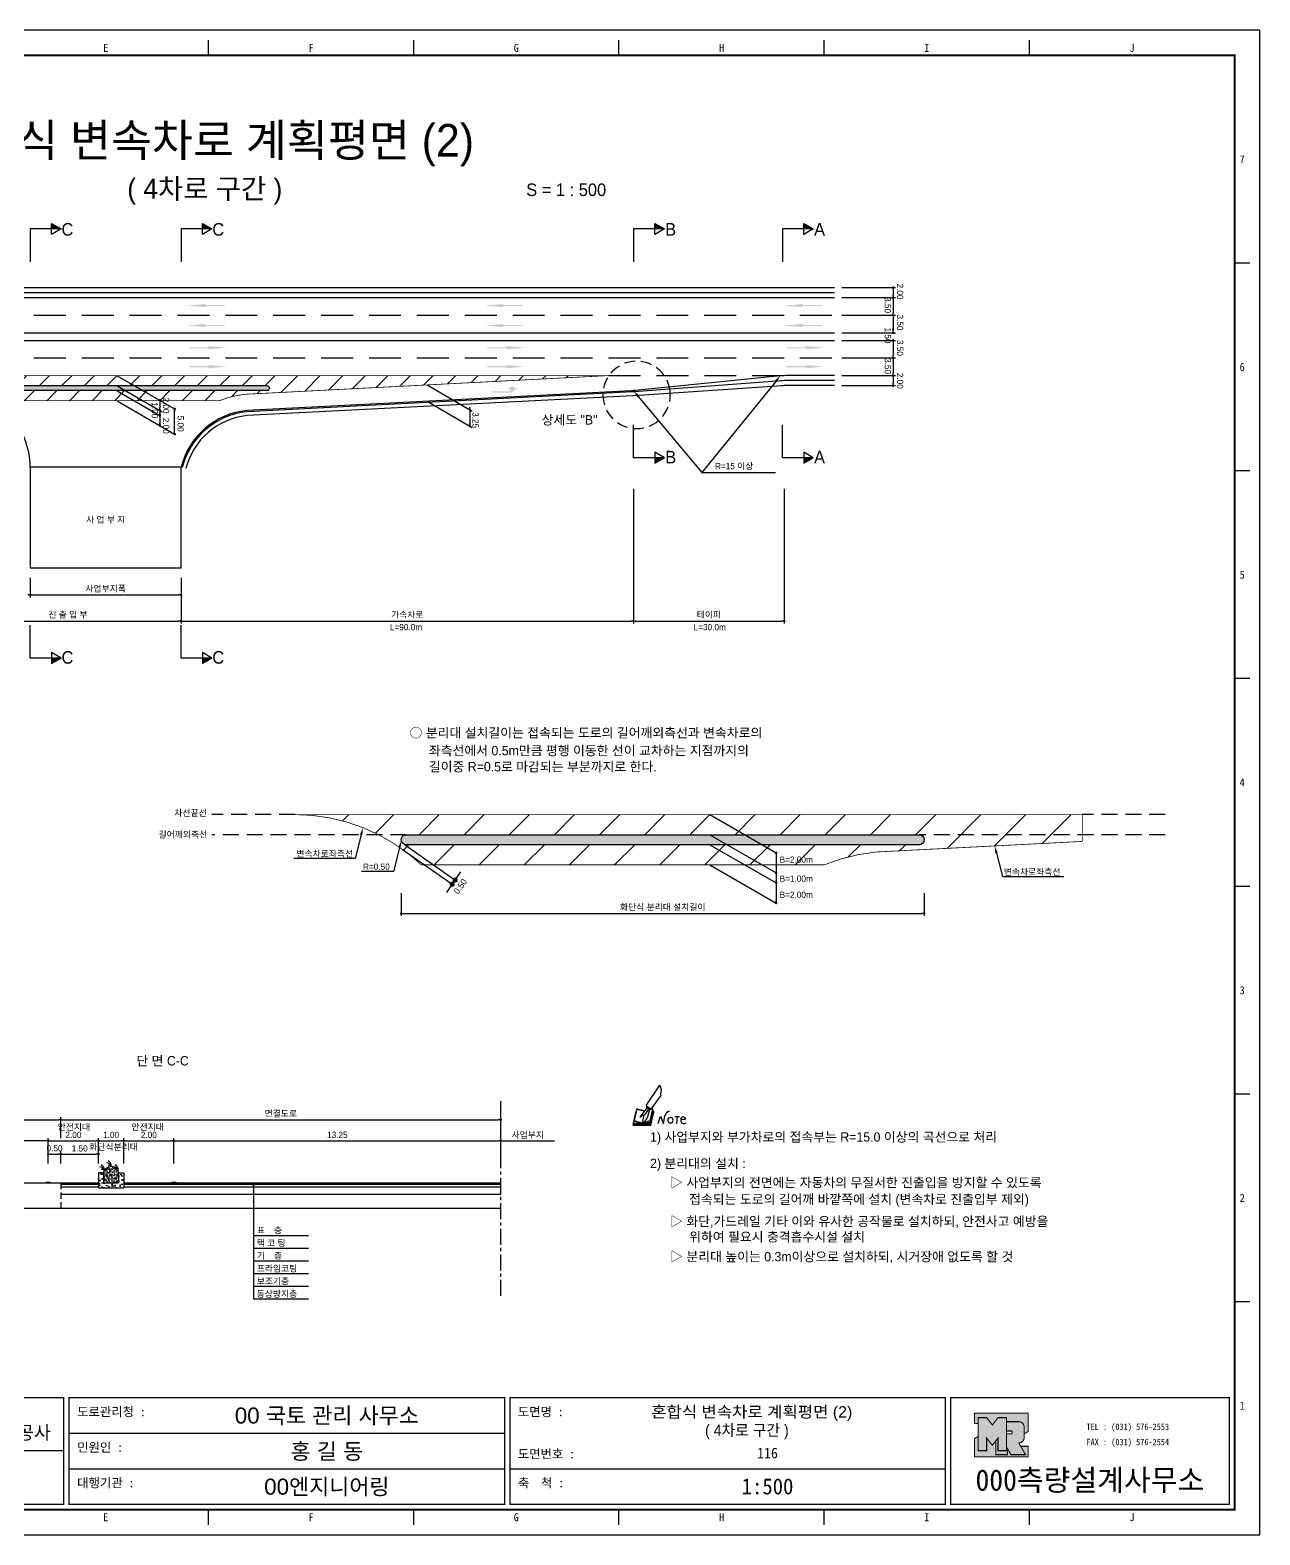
# Model space of a CAD drawing. Header units: millimetres. Extents: x 531 to 954, y 3 to 302.
# Drawn here: x 709.3 to 954, y 2.7 to 302.1 of the extents above; entities that cross this region are included whole.
import ezdxf
from ezdxf.enums import TextEntityAlignment as Align

# ---------------------------------------------------------------- set-up
doc = ezdxf.new("R2010")
doc.units = ezdxf.units.MM
doc.linetypes.add('CENTER', pattern=[50.8, 31.75, -6.35, 6.35, -6.35])
doc.linetypes.add('HIDDEN', pattern=[9.525, 6.35, -3.175])
for name, color, linetype in [('CC-GSTR-0004', 4, 'Continuous'), ('CM-LANE-0030', 30, 'Continuous'), ('CZ-DIMT-0002', 7, 'Continuous'), ('CZ-EXST-0002', 1, 'Continuous'), ('CZ-LIN1-0007', 7, 'Continuous'), ('CZ-LIN2-0003', 3, 'Continuous'), ('CZ-LINE-0001', 7, 'Continuous'), ('CZ-TEXT-BOX0', 7, 'Continuous'), ('TITLE', 7, 'Continuous')]:
    doc.layers.add(name, color=color, linetype=linetype)
doc.styles.add('견고딕', font='arial.ttf')
doc.styles.add('돋움', font='')
doc.styles.add('돋음체', font='')
doc.styles.get('돋움').set_extended_font_data('Dotum')
doc.styles.get('돋음체').set_extended_font_data('DotumChe')

# ---------------------------------------------------------------- blocks, each defined once
blk = doc.blocks.new('note')
for p, q in [((0.85, 3.5), (3.53, 7.57)), ((3.53, 7.57), (3.8, 6.64)), ((3.8, 6.64), (3.69, 5.72)), ((1, 3.1), (0.75, 2.77)), ((0.85, 3.5), (1.8, 2.79)), ((1, 3.4), (0.85, 3.21)), ((0.85, 3.21), (1.52, 2.71)), ((1.8, 2.79), (3.74, 5.46)), ((3.69, 5.72), (3.74, 5.46)), ((-1.24, 2.36), (-1.77, 0)), ((-1.77, 0), (1.77, 0)), ((-1.77, 0), (-1.77, -0.3)), ((-1.53, 0.52), (-1.55, 0.54)), ((-1.01, 2.9), (-1.53, 0.52)), ((-1.48, 0.48), (-1.53, 0.52)), ((-1.43, 0.44), (-1.48, 0.48)), ((-1.38, 0.41), (-1.43, 0.44)), ((-1.33, 0.4), (-1.38, 0.41)), ((-1.27, 0.37), (-1.33, 0.4)), ((-1.22, 0.35), (-1.27, 0.37)), ((-1.13, 2.36), (-1.24, 2.36)), ((-1.17, 0.33), (-1.22, 0.35)), ((-1.12, 0.32), (-1.17, 0.33)), ((-1.02, 0.25), (-1.12, 0.32)), ((-0.97, 0.22), (-1.02, 0.25)), ((-1, 2.9), (-1.01, 2.9)), ((-0.98, 2.85), (-1, 2.9)), ((-0.95, 2.8), (-0.98, 2.85)), ((-0.93, 0.21), (-0.97, 0.22)), ((-0.9, 2.75), (-0.95, 2.8)), ((-0.88, 0.19), (-0.93, 0.21)), ((-0.85, 2.72), (-0.9, 2.75)), ((-0.8, 0.18), (-0.88, 0.19)), ((-0.79, 2.69), (-0.85, 2.72)), ((-0.75, 0.17), (-0.8, 0.18)), ((-0.74, 2.68), (-0.79, 2.69)), ((-0.7, 0.16), (-0.75, 0.17)), ((-0.69, 2.65), (-0.74, 2.68)), ((-0.64, 0.15), (-0.7, 0.16)), ((-0.64, 2.65), (-0.69, 2.65)), ((-0.59, 2.63), (-0.64, 2.65)), ((-0.58, 0.14), (-0.64, 0.15)), ((-0.54, 2.62), (-0.59, 2.63)), ((-0.53, 0.13), (-0.58, 0.14)), ((-0.48, 2.61), (-0.54, 2.62)), ((-0.48, 0.12), (-0.53, 0.13)), ((-0.43, 2.61), (-0.48, 2.61)), ((-0.43, 0.11), (-0.48, 0.12)), ((0.75, 2.77), (-0.46, 1.16)), ((0.37, 2.24), (-0.46, 1.16)), ((-0.46, 1.16), (-0.08, 1.47)), ((-0.38, 2.59), (-0.43, 2.61)), ((-0.38, 0.08), (-0.43, 0.11)), ((-0.33, 2.59), (-0.38, 2.59)), ((-0.29, 0.06), (-0.38, 0.08)), ((-0.27, 2.58), (-0.33, 2.59)), ((-0.23, 0.05), (-0.29, 0.06)), ((-0.22, 2.57), (-0.27, 2.58)), ((-0.16, 0.04), (-0.23, 0.05)), ((-0.17, 2.56), (-0.22, 2.57)), ((-0.12, 2.55), (-0.17, 2.56)), ((-0.11, 0.03), (-0.16, 0.04)), ((-0.07, 2.53), (-0.12, 2.55)), ((-0.04, 0.02), (-0.11, 0.03)), ((-0.08, 1.47), (0.72, 1.75)), ((-0.01, 2.51), (-0.07, 2.53)), ((-0.05, -0.3), (-0.05, 0)), ((0, 0), (-0.04, 0.02)), ((0.04, 2.5), (-0.01, 2.51)), ((0.37, 1.63), (0, 0)), ((0, 0), (1.6, 0.53)), ((0, 0), (1.65, 0.18)), ((0, 0.01), (0.06, 0.04)), ((0, -0.3), (0, 0)), ((0.09, 2.48), (0.04, 2.5)), ((0.05, -0.3), (0.05, 0)), ((0.06, 0.04), (0.11, 0.07)), ((0.14, 2.48), (0.09, 2.48)), ((0.11, 0.07), (0.16, 0.09)), ((0.2, 2.47), (0.14, 2.48)), ((0.16, 0.09), (0.21, 0.12)), ((0.26, 2.43), (0.18, 2.46)), ((0.21, 0.12), (0.27, 0.14)), ((0.34, 2.4), (0.26, 2.43)), ((0.27, 0.14), (0.36, 0.19)), ((0.45, 2.37), (0.34, 2.4)), ((0.36, 0.19), (0.41, 0.22)), ((0.41, 0.22), (0.46, 0.27)), ((0.46, 0.27), (0.51, 0.3)), ((0.51, 0.3), (0.56, 0.34)), ((0.56, 0.34), (0.6, 0.4)), ((0.6, 0.4), (0.64, 0.45)), ((0.64, 0.45), (0.67, 0.51)), ((0.67, 0.51), (0.74, 0.58)), ((0.72, 1.75), (1.16, 2.53)), ((0.74, 0.58), (0.79, 0.63)), ((0.79, 0.63), (0.83, 0.68)), ((0.83, 0.68), (0.86, 0.73)), ((0.86, 0.73), (0.89, 0.79)), ((0.89, 0.84), (0.92, 0.89)), ((0.89, 0.79), (0.89, 0.84)), ((0.92, 0.89), (0.96, 0.95)), ((0.96, 0.95), (1.01, 0.97)), ((1.47, 2.74), (1.01, 0.97)), ((1.16, 2.53), (1.37, 2.82)), ((2.13, 2.84), (1.44, 2.63)), ((1.52, 2.71), (1.66, 2.9)), ((1.6, 0.53), (2.13, 2.84)), ((1.65, 0.18), (2.19, 2.48)), ((1.77, 0), (2.3, 2.36)), ((1.77, -0.3), (2.3, 2.07)), ((1.77, -0.38), (2.3, 1.99)), ((1.77, -0.44), (2.3, 1.93)), ((1.77, 0), (1.77, -0.3)), ((2.19, 2.48), (2.04, 2.47)), ((2.3, 2.36), (2.16, 2.36)), ((2.3, 2.36), (2.3, 2.07)), ((3.21, -0.08), (3.68, 1.4)), ((3.68, 1.4), (4.26, -0.14)), ((4.26, -0.14), (4.56, 1.44)), ((6.55, 1.34), (7.46, 1.34)), ((7.01, 1.34), (6.87, -0.11)), ((7.71, 0.77), (7.71, 0.55)), ((7.71, 0.77), (8.67, 0.77)), ((-1.77, -0.3), (1.77, -0.3)), ((-1.77, -0.43), (-1.77, -0.3)), ((-1.77, -0.37), (1.77, -0.37)), ((-1.77, -0.43), (1.77, -0.43))]:
    blk.add_line(p, q)
for centre, major_axis, start_param, end_param in [((0.4, 2.31), (0.0702, 0.0702), 3.283946, 6.425539), ((5.68, 1.23), (-0.806, 0.806), -0.591174, 0.597824), ((5.66, 0.58), (-0.378, 0.378), 3.926991, 10.210176), ((8.3, 0.49), (0.422, 0.422), 2.265602, 4.634911), ((8.19, 0.77), (-0.342, 0.342), 3.926991, 7.068583)]:
    blk.add_ellipse(centre, major_axis=major_axis, ratio=1, start_param=start_param, end_param=end_param)
blk = doc.blocks.new('_Dot')
at = {"color": 0, "linetype": 'ByBlock', "lineweight": -2}
blk.add_line((-0.5, 0), (-1, 0), dxfattribs=at)
at = {"color": 0, "linetype": 'ByBlock', "const_width": 0.5}
blk.add_lwpolyline([(-0.25, 0, 1), (0.25, 0, 1)], format="xyb", close=True, dxfattribs=at)

msp = doc.modelspace()

# ---------------------------------------------------------------- hatches: boundary and pattern name
at = {"layer": 'CM-LANE-0030'}
h = msp.add_hatch(dxfattribs=at)
h.set_pattern_fill('ANSI31', color=256, style=0)
h.set_pattern_definition([(45, (-2929.6082, 12.036), (-2.245064, 2.245064), [])])
h.paths.add_polyline_path([(694.37, 233.36, -0.191871), (706.92, 228.36), (747, 228.36, -0.073523), (752.19, 229.64), (824.43, 233.36)])
h.paths.add_polyline_path([(756.48, 230.36), (756.46, 230.36), (705.28, 230.36, 0.002096), (705.15, 230.45, -0.732581), (705.44, 231.36), (756.45, 231.36, -0.974596)], flags=16)
at = {"layer": 'CZ-EXST-0002'}
h = msp.add_hatch(dxfattribs=at)
h.set_pattern_fill('AR-SAND', color=256, scale=0.01, style=0)
h.set_pattern_definition([(37.5, (-385.15925, 3555.5814), (-0.016000313, 0.489413237), [0, -0.38608, 0, -0.4318, 0, -0.41275]), (7.5, (-385.15925, 3555.5814), (0.44952328, 0.7168251), [0, -0.20828, 0, -0.34798, 0, -0.13335]), (327.5, (-385.47167, 3555.5814), (0.79099237, 0.001437185), [0, -0.127, 0, -0.4572, 0, -0.5969]), (317.5, (-385.4717, 3555.5814), (0.76355645, 0.22292932), [0, -0.0635, 0, -0.29972, 0, -0.3429])])
edge = h.paths.add_edge_path()
edge.add_ellipse((725.46, 74.74), major_axis=(-1.5, 0), ratio=0.829212, start_angle=180, end_angle=360)
edge.add_line((723.96, 74.74), (723.96, 72.74))
edge.add_line((723.96, 72.74), (726.96, 72.74))
edge.add_line((726.96, 72.74), (726.96, 74.74))
h = msp.add_hatch(dxfattribs=at)
h.set_pattern_fill('AR-CONC', color=256, scale=0.01, style=0)
h.set_pattern_definition([(50, (-385.1592, 3555.5814), (1.8218467, -0.15939086), [0.1905, -2.0955]), (355, (-385.1592, 3555.5814), (-0.3524283, 1.9105664), [0.1524, -1.6764]), (100.451, (-385.0074, 3555.5681), (1.469425, 1.7511669), [0.1619, -1.7809]), (46.1842, (-385.1592, 3556.0894), (2.7107904, -0.4204233), [0.28575, -3.14325]), (96.6356, (-384.9333, 3556.0543), (2.3740423, 2.4742556), [0.24285, -2.67135]), (351.184, (-385.1592, 3556.0894), (2.374046, 2.4742512), [0.2286, -2.5146]), (21, (-384.9052, 3555.9624), (1.5161488, -1.0226552), [0.1905, -2.0955]), (326, (-384.9052, 3555.9624), (0.6180203, 1.8418797), [0.1524, -1.6764]), (71.4514, (-384.7789, 3555.8772), (2.1341649, 0.8192286), [0.1619, -1.7809]), (37.5, (-385.15925, 3555.5814), (0.03088603, 0.84555039), [0, -1.65608, 0, -1.7018, 0, -1.68275]), (7.5, (-385.15925, 3555.5814), (0.66819663, 1.00180575), [0, -0.97028, 0, -1.61798, 0, -0.64135]), (327.5, (-385.7257, 3555.5814), (1.35590595, -0.05728744), [0, -0.635, 0, -1.9812, 0, -2.6289]), (317.5, (-385.9797, 3555.5814), (1.4812918, 0.2542649), [0, -0.8255, 0, -1.31572, 0, -1.8669])])
h.paths.add_polyline_path([(727.96, 71.74), (727.96, 74.74), (726.96, 74.74), (726.96, 72.74), (723.96, 72.74), (723.96, 74.74), (722.96, 74.74), (722.96, 71.74)])
at = {"layer": 'CZ-LIN1-0007'}
for points in [[(744.22, 247.6), (744.22, 247.39), (748.05, 247.39), (748.05, 247.18), (744.22, 247.18), (744.22, 246.96), (740.57, 247.28)], [(803.49, 247.6), (803.49, 247.39), (807.32, 247.39), (807.32, 247.18), (803.49, 247.18), (803.49, 246.96), (799.84, 247.28)], [(863.06, 247.6), (863.06, 247.39), (866.88, 247.39), (866.88, 247.18), (863.06, 247.18), (863.06, 246.96), (859.41, 247.28)], [(744.22, 243.65), (744.22, 243.43), (748.05, 243.43), (748.05, 243.22), (744.22, 243.22), (744.22, 243), (740.57, 243.32)], [(803.49, 243.65), (803.49, 243.43), (807.32, 243.43), (807.32, 243.22), (803.49, 243.22), (803.49, 243), (799.84, 243.32)], [(863.06, 243.65), (863.06, 243.43), (866.88, 243.43), (866.88, 243.22), (863.06, 243.22), (863.06, 243), (859.41, 243.32)], [(744.83, 239.23), (744.83, 239.01), (741.01, 239.01), (741.01, 238.8), (744.83, 238.8), (744.83, 238.59), (748.48, 238.91)], [(804.1, 239.23), (804.1, 239.01), (800.28, 239.01), (800.28, 238.8), (804.1, 238.8), (804.1, 238.59), (807.75, 238.91)], [(863.66, 239.23), (863.66, 239.01), (859.84, 239.01), (859.84, 238.8), (863.66, 238.8), (863.66, 238.59), (867.31, 238.91)], [(744.83, 235.45), (744.83, 235.24), (741.01, 235.24), (741.01, 235.03), (744.83, 235.02), (744.83, 234.81), (748.48, 235.13)], [(804.1, 235.45), (804.1, 235.24), (800.28, 235.24), (800.28, 235.03), (804.1, 235.02), (804.1, 234.81), (807.75, 235.13)], [(863.66, 235.45), (863.66, 235.24), (859.84, 235.24), (859.84, 235.03), (863.66, 235.02), (863.66, 234.81), (867.31, 235.13)], [(804.73, 229.95, 0.267976), (805.76, 230.64), (806.39, 230.63), (805.22, 231.29), (804.28, 230.64), (804.97, 230.64, -0.504994), (804.66, 230.22), (801.2, 230.2), (801.2, 229.93)], [(713.33, 72.74), (713.33, 72.86), (712.58, 72.86), (712.58, 72.74)], [(738.33, 72.74), (738.33, 72.86), (737.58, 72.86), (737.58, 72.74)]]:
    msp.add_hatch(color=256, dxfattribs=at).paths.add_polyline_path(points)
at = {"layer": 'CZ-LIN2-0003'}
h = msp.add_hatch(dxfattribs=at)
h.set_pattern_fill('CROSS', color=256, scale=0.075, style=0)
h.set_pattern_definition([(0, (-2929.6082, 12.03586), (0.47625, 0.47625), [0.238125, -0.714375]), (90, (-2929.48913, 11.9168), (-0.47625, 0.47625), [0.238125, -0.714375])])
h.paths.add_polyline_path([(756.45, 230.36, 1), (756.45, 231.36), (705.44, 231.36, 0.732581), (705.15, 230.45, -0.002096), (705.28, 230.36)])
h = msp.add_hatch(dxfattribs=at)
h.set_pattern_fill('CROSS', color=256, scale=0.15, style=0)
h.set_pattern_definition([(0, (-6485.9116, -296.6282), (0.9525, 0.9525), [0.47625, -1.42875]), (90, (-6485.6735, -296.8664), (-0.9525, 0.9525), [0.47625, -1.42875])])
h.paths.add_polyline_path([(886.21, 140.02, 1), (886.21, 142.02), (784.18, 142.02, 0.732581), (783.6, 140.2, -0.002096), (783.86, 140.02)])
at = {"layer": 'CZ-LINE-0001'}
for points in [[(713.61, 263.63), (713.61, 262.53), (715.51, 262.53)], [(743.61, 263.63), (743.61, 262.53), (745.51, 262.53)], [(833.61, 263.63), (833.61, 262.53), (835.51, 262.53)], [(863.24, 263.63), (863.24, 262.53), (865.14, 262.53)], [(835.51, 217.01), (833.61, 217.01), (833.61, 215.91)], [(865.14, 217.01), (863.24, 217.01), (863.24, 215.91)], [(715.51, 177.16), (713.61, 177.16), (713.61, 176.06)], [(745.51, 177.16), (743.61, 177.16), (743.61, 176.06)]]:
    msp.add_hatch(color=256, dxfattribs=at).paths.add_polyline_path(points)
at = {"layer": 'TITLE', "ltscale": 150}
h = msp.add_hatch(color=8, dxfattribs=at)
edge = h.paths.add_edge_path()
edge.add_line((907.9, 26.95), (897.23, 26.95))
edge.add_line((897.23, 26.95), (897.23, 24.87))
edge.add_line((897.23, 24.87), (897.94, 24.87))
edge.add_line((897.94, 24.87), (897.94, 26.04))
edge.add_line((897.94, 26.04), (899.63, 26.04))
edge.add_line((899.63, 26.04), (900.76, 24.59))
edge.add_line((900.76, 24.59), (901.89, 26.04))
edge.add_line((901.89, 26.04), (903.58, 26.04))
edge.add_line((903.58, 26.04), (903.58, 25.24))
edge.add_line((903.58, 25.24), (906.02, 25.24))
edge.add_arc((906.02, 24.17), 1.07, 0, 90, ccw=False)
edge.add_line((907.09, 24.17), (907.09, 22.81))
edge.add_line((907.09, 22.81), (907.9, 23.31))
edge.add_line((907.9, 23.31), (907.9, 26.95))
h.paths.add_polyline_path([(901.45, 21.42), (900.76, 20.54), (899.63, 21.99), (899.63, 19.48), (897.94, 19.48), (897.94, 22.33), (897.23, 21.89), (897.23, 18.26), (907.9, 18.26), (907.9, 20.34), (906.4, 20.34), (907.36, 18.68), (904.46, 18.68), (903.76, 19.89), (903.76, 18.68), (901.45, 18.68)])
msp.add_hatch(color=5, dxfattribs=at).paths.add_polyline_path([(903.58, 26.04), (901.89, 26.04), (900.76, 24.59), (899.63, 26.04), (897.94, 26.04), (897.94, 19.48), (899.63, 19.48), (899.63, 21.99), (900.76, 20.54), (901.89, 21.99), (901.89, 19.48), (903.58, 19.48)])
h = msp.add_hatch(color=161, dxfattribs=at)
edge = h.paths.add_edge_path()
edge.add_arc((906.02, 24.17), 1.07, 360, 450)
edge.add_line((906.02, 25.24), (903.58, 25.24))
edge.add_line((903.58, 25.24), (903.58, 23.39))
edge.add_line((903.58, 23.39), (904.58, 23.39))
edge.add_arc((904.58, 23.28), 0.113, 0, 90, ccw=False)
edge.add_line((904.69, 23.28), (904.69, 22.97))
edge.add_arc((904.58, 22.97), 0.113, 270, 360, ccw=False)
edge.add_line((904.58, 22.85), (903.58, 22.85))
edge.add_line((903.58, 22.85), (903.58, 19.48))
edge.add_line((903.58, 19.48), (901.89, 19.48))
edge.add_line((901.89, 19.48), (901.89, 21.99))
edge.add_line((901.89, 21.99), (901.45, 21.42))
edge.add_line((901.45, 21.42), (901.45, 18.68))
edge.add_line((901.45, 18.68), (903.76, 18.68))
edge.add_line((903.76, 18.68), (903.76, 19.89))
edge.add_line((903.76, 19.89), (904.46, 18.68))
edge.add_line((904.46, 18.68), (907.36, 18.68))
edge.add_line((907.36, 18.68), (906.02, 21))
edge.add_arc((906.02, 22.07), 1.07, 270, 360)
edge.add_line((907.09, 22.07), (907.09, 24.17))

# ---------------------------------------------------------------- linework, layer by layer
at = {"color": 0, "linetype": 'ByBlock', "lineweight": -2}
for p, q in [((881.02, 250.61), (881.02, 250.36)), ((881.02, 249.11), (881.02, 249.36)), ((881.02, 248.61), (881.02, 248.36)), ((881.02, 245.61), (881.02, 245.86)), ((881.02, 245.11), (881.02, 244.86)), ((881.02, 242.11), (881.02, 242.36)), ((881.02, 242.11), (881.02, 242.36)), ((881.02, 240.11), (881.02, 239.86)), ((881.02, 240.11), (881.02, 239.86)), ((881.02, 237.11), (881.02, 237.36)), ((881.02, 236.61), (881.02, 236.36)), ((881.02, 233.61), (881.02, 233.86)), ((881.02, 233.11), (881.02, 232.86)), ((881.02, 231.61), (881.02, 231.86)), ((735.14, 228.19), (735.14, 227.94)), ((735.14, 226.69), (735.14, 226.94)), ((735.14, 226.19), (735.14, 225.94)), ((735.14, 225.69), (735.14, 225.94)), ((738.1, 226.48), (738.1, 226.23)), ((796.81, 226.84), (796.81, 227.09)), ((796.81, 226.34), (796.81, 226.09)), ((735.14, 223.69), (735.14, 223.94)), ((738.1, 221.98), (738.1, 222.23)), ((796.81, 223.59), (796.81, 223.84)), ((857.75, 138.17), (857.75, 137.92)), ((793.01, 131.75), (792.73, 131.34)), ((794.16, 133.39), (794.45, 133.8)), ((857.75, 134.17), (857.75, 133.92)), ((857.75, 132.67), (857.75, 132.92)), ((857.75, 128.67), (857.75, 128.92))]:
    msp.add_line(p, q, dxfattribs=at)
at = {"color": 0, "linetype": 'ByBlock'}
for points, const_width in [([(881.02, 250.73, 1), (881.02, 250.98, 1)], 0.25), ([(881.02, 248.98, 1), (881.02, 248.73, 1)], 0.25), ([(881.02, 248.73, 1), (881.02, 248.98, 1)], 0.25), ([(881.02, 245.48, 1), (881.02, 245.23, 1)], 0.25), ([(881.02, 245.23, 1), (881.02, 245.48, 1)], 0.25), ([(881.02, 241.98, 1), (881.02, 241.73, 1)], 0.25), ([(881.02, 241.98, 1), (881.02, 241.73, 1)], 0.25), ([(881.02, 240.23, 1), (881.02, 240.48, 1)], 0.25), ([(881.02, 240.23, 1), (881.02, 240.48, 1)], 0.25), ([(881.02, 236.98, 1), (881.02, 236.73, 1)], 0.25), ([(881.02, 236.73, 1), (881.02, 236.98, 1)], 0.25), ([(881.02, 233.23, 1), (881.02, 233.48, 1)], 0.25), ([(881.02, 233.48, 1), (881.02, 233.23, 1)], 0.25), ([(881.02, 231.48, 1), (881.02, 231.23, 1)], 0.25), ([(735.14, 228.31, 1), (735.14, 228.56, 1)], 0.25), ([(735.14, 226.56, 1), (735.14, 226.31, 1)], 0.25), ([(735.14, 226.31, 1), (735.14, 226.56, 1)], 0.25), ([(735.14, 225.56, 1), (735.14, 225.31, 1)], 0.25), ([(738.1, 226.6, 1), (738.1, 226.85, 1)], 0.25), ([(796.81, 226.47, 1), (796.81, 226.72, 1)], 0.25), ([(796.81, 226.72, 1), (796.81, 226.47, 1)], 0.25), ([(735.14, 223.56, 1), (735.14, 223.31, 1)], 0.25), ([(738.1, 221.85, 1), (738.1, 221.6, 1)], 0.25), ([(796.81, 223.47, 1), (796.81, 223.22, 1)], 0.25), ([(857.75, 138.29, 1), (857.75, 138.54, 1)], 0.25), ([(793.16, 131.96, 1), (793.44, 132.37, 1)], 0.5), ([(794.02, 133.19, 1), (793.73, 132.78, 1)], 0.5), ([(857.75, 134.29, 1), (857.75, 134.54, 1)], 0.25), ([(857.75, 132.54, 1), (857.75, 132.29, 1)], 0.25), ([(857.75, 128.54, 1), (857.75, 128.29, 1)], 0.25)]:
    msp.add_lwpolyline(points, format="xyb", close=True, dxfattribs=dict(at, const_width=const_width))
at = {"layer": 'CC-GSTR-0004'}
for p, q in [((624.37, 250.86), (869.37, 250.86)), ((624.37, 249.86), (869.37, 249.86))]:
    msp.add_line(p, q, dxfattribs=at)
for points in [[(869.37, 232.36), (859.93, 232.36), (859.93, 232.36, 0.01872), (858.81, 232.32), (829.54, 230.12), (829.54, 230.12, -0.005853), (829.19, 230.1), (829.19, 230.1), (752.45, 226.15, 0.316395), (739.61, 215.05)], [(869.37, 231.36), (859.87, 231.36, 0.016655), (858.87, 231.33), (829.48, 229.36, -0.003788), (829.26, 229.35), (752.5, 225.4, 0.316041), (740.34, 214.87)]]:
    msp.add_lwpolyline(points, format="xyb", dxfattribs=at)
at = {"layer": 'CM-LANE-0030'}
for p, q in [((763.73, 145.98), (763.77, 146.02)), ((771.5, 144.77), (772.75, 146.02)), ((778.04, 142.33), (781.73, 146.02)), ((786.71, 142.02), (790.71, 146.02)), ((795.69, 142.02), (799.69, 146.02)), ((804.67, 142.02), (808.67, 146.02)), ((813.65, 142.02), (817.65, 146.02)), ((822.63, 142.02), (826.63, 146.02)), ((831.61, 142.02), (835.61, 146.02)), ((840.59, 142.02), (844.59, 146.02)), ((849.57, 142.02), (853.57, 146.02)), ((849.57, 142.02), (853.57, 146.02)), ((858.55, 142.02), (862.55, 146.02)), ((858.55, 142.02), (862.55, 146.02)), ((867.53, 142.02), (871.53, 146.02)), ((876.51, 142.02), (880.51, 146.02)), ((885.49, 142.02), (889.49, 146.02)), ((891.75, 139.3), (898.47, 146.02)), ((901.22, 139.79), (907.45, 146.02)), ((910.69, 140.28), (916.43, 146.02)), ((783.64, 138.94), (784.71, 140.02)), ((789.69, 136.02), (793.69, 140.02)), ((798.67, 136.02), (802.67, 140.02)), ((807.65, 136.02), (811.65, 140.02)), ((816.63, 136.02), (820.63, 140.02)), ((825.61, 136.02), (829.61, 140.02)), ((834.59, 136.02), (838.59, 140.02)), ((843.57, 136.02), (847.57, 140.02)), ((843.57, 136.02), (847.57, 140.02)), ((852.55, 136.02), (856.55, 140.02)), ((852.55, 136.02), (856.55, 140.02)), ((861.53, 136.02), (865.53, 140.02)), ((861.53, 136.02), (865.53, 140.02)), ((872.09, 137.6), (874.51, 140.02)), ((882.29, 138.81), (883.49, 140.02))]:
    msp.add_line(p, q, dxfattribs=at)
for points in [[(624.37, 241.86), (869.37, 241.86)], [(624.37, 240.36), (869.37, 240.36)]]:
    msp.add_lwpolyline(points, dxfattribs=at)
at = {"layer": 'CM-LANE-0030', "const_width": 0.15}
for points in [[(694.37, 233.36), (824.43, 233.36), (752.19, 229.64, 0.073523), (747, 228.36), (706.92, 228.36, 0.191871)], [(918.64, 146.02), (918.64, 140.68), (877.68, 138.58, 0.073523), (867.31, 136.02), (787.14, 136.02, 0.191871), (762.04, 146.02)]]:
    msp.add_lwpolyline(points, format="xyb", close=True, dxfattribs=at)
at = {"layer": 'CZ-EXST-0002'}
for p, q in [((674.21, 72.74), (715.46, 72.74)), ((674.21, 67.74), (715.46, 67.74))]:
    msp.add_line(p, q, dxfattribs=at)
at = {"layer": 'CZ-LIN1-0007'}
for p, q in [((712.58, 72.74), (712.58, 72.86)), ((712.58, 72.86), (713.33, 72.86)), ((713.33, 72.74), (712.58, 72.74)), ((713.33, 72.86), (713.33, 72.74)), ((737.58, 72.86), (738.33, 72.86)), ((737.58, 72.74), (737.58, 72.86)), ((738.33, 72.74), (737.58, 72.74)), ((738.33, 72.86), (738.33, 72.74))]:
    msp.add_line(p, q, dxfattribs=at)
msp.add_lwpolyline([(624.37, 248.86), (869.37, 248.86)], dxfattribs=at)
at = {"layer": 'CZ-LIN1-0007', "linetype": 'HIDDEN'}
for points in [[(624.37, 245.36), (869.37, 245.36)], [(624.37, 236.86), (869.37, 236.86)], [(824.43, 233.36), (860.12, 233.36)]]:
    msp.add_lwpolyline(points, dxfattribs=at)
at = {"layer": 'CZ-LIN1-0007'}
for points in [[(709.37, 215.11, 0.414214), (694.37, 230.11), (650.98, 230.11, -0.053393), (647.8, 230.45), (647.8, 230.45), (635.94, 233.02), (635.94, 233.02, 0.053393), (632.76, 233.36), (632.76, 233.36), (624.37, 233.36)], [(869.37, 233.36), (860.12, 233.36), (860.12, 233.36, 0.024922), (858.63, 233.28), (858.63, 233.28), (829.73, 230.39), (829.73, 230.39, -0.012053), (829.01, 230.34), (829.01, 230.34), (752.43, 226.4, 0.316507), (739.37, 215.11)]]:
    msp.add_lwpolyline(points, format="xyb", dxfattribs=at)
at = {"layer": 'CZ-LIN2-0003'}
for p, q in [((715.46, 72.74), (722.96, 72.74)), ((715.46, 72.49), (722.96, 72.49)), ((715.46, 71.99), (722.96, 71.99)), ((722.96, 74.74), (722.96, 71.74)), ((723.96, 74.74), (722.96, 74.74)), ((723.96, 74.74), (723.96, 72.74)), ((723.96, 72.74), (726.96, 72.74)), ((726.96, 74.74), (726.96, 72.74)), ((726.96, 74.74), (727.96, 74.74)), ((727.96, 74.74), (727.96, 71.74)), ((727.96, 72.74), (802.96, 72.74)), ((727.96, 72.49), (802.96, 72.49)), ((727.96, 71.99), (802.96, 71.99)), ((715.46, 70.49), (802.96, 70.49)), ((722.96, 71.74), (727.96, 71.74)), ((715.46, 67.74), (802.96, 67.74))]:
    msp.add_line(p, q, dxfattribs=at)
for points in [[(705.15, 230.45, -0.732581), (705.44, 231.36), (756.45, 231.36, -0.974596), (756.48, 230.36), (756.46, 230.36), (705.28, 230.36, 0.002096)], [(783.6, 140.2, -0.732581), (784.18, 142.02), (886.21, 142.02, -0.974596), (886.26, 140.02), (886.23, 140.02), (783.86, 140.02, 0.002096)]]:
    msp.add_lwpolyline(points, format="xyb", close=True, dxfattribs=at)
msp.add_lwpolyline([(739.37, 215.11), (709.37, 215.11), (709.37, 195.11), (739.37, 195.11)], close=True, dxfattribs=at)
for centre, radius, start, end in [((723.19, 75.07), 0.88, 7.8639, 92.7752), ((723.65, 75.05), 0.44, 19.771, 124.0366), ((723.09, 75.42), 1, 347.1802, 67.3267), ((724.59, 75.86), 0.88, 7.8639, 92.7752), ((725.05, 75.83), 0.44, 19.771, 124.0366), ((724.48, 76.2), 1, 347.1802, 67.3267), ((725.98, 75.07), 0.88, 7.8639, 92.7752), ((726.44, 75.05), 0.44, 19.771, 124.0366), ((725.87, 75.42), 1, 347.1802, 67.3267)]:
    msp.add_arc(centre, radius, start, end, dxfattribs=at)
msp.add_ellipse((725.46, 74.74), major_axis=(-1.5, 0), ratio=0.829212, start_param=3.141593, end_param=6.283185, dxfattribs=at)
at = {"layer": 'CZ-LINE-0001'}
for p, q in [((713.61, 261.43), (713.61, 263.63)), ((713.61, 263.63), (715.51, 262.53)), ((743.61, 261.43), (743.61, 263.63)), ((743.61, 263.63), (745.51, 262.53)), ((833.61, 261.43), (833.61, 263.63)), ((833.61, 263.63), (835.51, 262.53)), ((863.24, 261.43), (863.24, 263.63)), ((863.24, 263.63), (865.14, 262.53)), ((715.51, 262.53), (709.37, 262.53)), ((709.37, 262.53), (709.37, 255.99)), ((715.51, 262.53), (713.61, 261.43)), ((745.51, 262.53), (739.37, 262.53)), ((739.37, 262.53), (739.37, 255.99)), ((745.51, 262.53), (743.61, 261.43)), ((835.51, 262.53), (829.37, 262.53)), ((829.37, 262.53), (829.37, 255.99)), ((835.51, 262.53), (833.61, 261.43)), ((865.14, 262.53), (859, 262.53)), ((859, 262.53), (859, 255.99)), ((865.14, 262.53), (863.24, 261.43)), ((870.79, 250.86), (881.52, 250.86)), ((870.79, 248.86), (881.52, 248.86)), ((870.79, 248.86), (881.52, 248.86)), ((881.02, 250.36), (881.02, 249.36)), ((881.02, 248.36), (881.02, 245.86)), ((870.79, 245.36), (881.52, 245.36)), ((870.79, 245.36), (881.52, 245.36)), ((881.02, 244.86), (881.02, 242.36)), ((881.02, 242.36), (881.02, 242.86)), ((870.79, 241.86), (881.52, 241.86)), ((870.79, 241.86), (881.52, 241.86)), ((870.79, 240.36), (881.52, 240.36)), ((870.79, 240.36), (881.52, 240.36)), ((881.02, 239.86), (881.02, 237.36)), ((881.02, 239.86), (881.02, 239.36)), ((870.79, 236.86), (881.52, 236.86)), ((870.79, 236.86), (881.52, 236.86)), ((881.02, 236.36), (881.02, 233.86)), ((726.65, 233.34), (738.1, 226.73)), ((726.65, 231.34), (735.64, 226.15)), ((788.31, 231.5), (797.31, 226.3)), ((870.79, 233.36), (881.52, 233.36)), ((870.79, 233.36), (881.52, 233.36)), ((870.79, 231.36), (881.52, 231.36)), ((881.02, 232.86), (881.02, 231.86)), ((726.65, 230.34), (735.14, 225.44)), ((726.65, 228.34), (738.1, 221.73)), ((735.14, 227.94), (735.14, 226.94)), ((788.31, 228.25), (797.31, 223.05)), ((735.14, 225.94), (735.14, 223.44)), ((738.1, 221.73), (738.1, 226.73)), ((796.81, 226.09), (796.81, 223.09)), ((829.37, 217.01), (829.37, 223.55)), ((859, 217.01), (859, 223.55)), ((835.51, 217.01), (829.37, 217.01)), ((835.51, 217.01), (833.61, 218.11)), ((833.61, 218.11), (833.61, 215.91)), ((833.61, 215.91), (835.51, 217.01)), ((865.14, 217.01), (859, 217.01)), ((865.14, 217.01), (863.24, 218.11)), ((863.24, 218.11), (863.24, 215.91)), ((863.24, 215.91), (865.14, 217.01)), ((842.97, 214.1), (857.6, 214.1)), ((829.37, 210.81), (829.37, 184.03)), ((829.37, 210.81), (829.37, 184.03)), ((859.37, 210.81), (859.37, 184.03)), ((709.37, 193.09), (709.37, 189.21)), ((709.37, 193.09), (709.37, 189.21)), ((739.37, 193.09), (739.37, 184.03)), ((739.37, 193.09), (739.37, 184.03)), ((739.37, 193.09), (739.37, 189.21)), ((709.87, 189.71), (738.87, 189.71)), ((694.87, 184.53), (738.87, 184.53)), ((709.37, 177.16), (709.37, 183.7)), ((739.37, 177.16), (739.37, 183.7)), ((739.87, 184.53), (828.87, 184.53)), ((829.87, 184.53), (858.87, 184.53)), ((715.51, 177.16), (709.37, 177.16)), ((715.51, 177.16), (713.61, 178.26)), ((713.61, 178.26), (713.61, 176.06)), ((713.61, 176.06), (715.51, 177.16)), ((745.51, 177.16), (739.37, 177.16)), ((745.51, 177.16), (743.61, 178.26)), ((743.61, 178.26), (743.61, 176.06)), ((743.61, 176.06), (745.51, 177.16)), ((844.59, 146.02), (857.75, 138.42)), ((844.59, 142.02), (857.75, 134.42)), ((783.44, 139.09), (793.71, 131.88)), ((784.01, 139.91), (794.28, 132.69)), ((844.59, 140.02), (857.75, 132.42)), ((857.75, 138.42), (857.75, 128.42)), ((844.59, 136.02), (857.75, 128.42)), ((794.45, 133.8), (795.03, 134.62)), ((783.18, 130.39), (783.18, 125.86)), ((792.73, 131.34), (792.15, 130.53)), ((887.21, 130.39), (887.21, 125.86)), ((783.68, 126.36), (886.71, 126.36)), ((674.71, 85.32), (714.96, 85.32)), ((715.46, 81.64), (715.46, 85.82)), ((715.46, 81.64), (715.46, 85.82)), ((715.96, 85.32), (802.46, 85.32)), ((802.96, 81.64), (802.96, 85.82)), ((712.46, 81.14), (695.96, 81.14)), ((712.96, 76.59), (712.96, 81.64)), ((712.96, 76.59), (712.96, 81.64)), ((713.46, 81.14), (722.46, 81.14)), ((722.96, 76.59), (722.96, 81.64)), ((722.96, 76.59), (722.96, 81.64)), ((723.46, 81.14), (727.46, 81.14)), ((727.96, 76.59), (727.96, 81.64)), ((727.96, 76.59), (727.96, 81.64)), ((728.46, 81.14), (737.46, 81.14)), ((737.96, 76.59), (737.96, 81.64)), ((737.96, 76.59), (737.96, 81.64)), ((738.46, 81.14), (802.46, 81.14)), ((802.96, 76.59), (802.96, 81.64)), ((802.96, 81.14), (813.68, 81.14)), ((712.96, 76.59), (712.96, 78.97)), ((713.46, 78.47), (714.96, 78.47)), ((715.46, 76.59), (715.46, 78.97)), ((715.46, 76.59), (715.46, 78.97)), ((715.96, 78.47), (722.46, 78.47)), ((722.96, 76.59), (722.96, 78.97)), ((753.78, 72.74), (753.78, 49.65)), ((753.78, 62.31), (764.71, 62.31)), ((753.78, 59.78), (764.71, 59.78)), ((753.78, 57.25), (764.71, 57.25)), ((753.78, 54.72), (764.71, 54.72)), ((753.78, 52.18), (764.71, 52.18)), ((753.78, 49.65), (764.71, 49.65))]:
    msp.add_line(p, q, dxfattribs=at)
at = {"layer": 'CZ-LINE-0001', "linetype": 'HIDDEN', "ltscale": 0.35}
msp.add_line((836.64, 230.29), (836.64, 230.3), dxfattribs=at)
at = {"layer": 'CZ-LINE-0001', "linetype": 'HIDDEN', "ltscale": 0.5}
for p, q in [((762.04, 146.02), (745.52, 146.02)), ((935.16, 146.02), (918.64, 146.02)), ((784.18, 142.02), (745.52, 142.02)), ((935.16, 142.02), (886.21, 142.02))]:
    msp.add_line(p, q, dxfattribs=at)
at = {"layer": 'CZ-LINE-0001', "linetype": 'CENTER', "ltscale": 0.1}
msp.add_line((802.96, 50.27), (802.96, 89.65), dxfattribs=at)
at = {"layer": 'CZ-LINE-0001', "linetype": 'HIDDEN', "ltscale": 0.2}
msp.add_line((715.46, 72.74), (715.46, 67.74), dxfattribs=at)
at = {"layer": 'CZ-LINE-0001'}
for points in [[(857.68, 232.2), (842.97, 214.1)], [(830.33, 229.21), (842.97, 214.1)], [(775.19, 141.98), (774.02, 137.31), (761.79, 137.31)], [(782.81, 139.38), (781.63, 134.71), (775.29, 134.71)]]:
    msp.add_lwpolyline(points, dxfattribs=at)
at = {"layer": 'CZ-LINE-0001', "extrusion": (0, 0, -1)}
msp.add_lwpolyline([(-901.59, 138.33), (-902.76, 133.67), (-914.99, 133.67)], dxfattribs=at)
at = {"layer": 'CZ-LINE-0001', "linetype": 'HIDDEN', "ltscale": 0.35}
msp.add_arc((829.99, 229.51), 6.7, 6.7667, 6.749, dxfattribs=at)
at = {"layer": 'CZ-LINE-0001', "linetype": 'ByBlock'}
for centre, start, end in [((753.78, 72.68), 0, 180), ((753.78, 72.68), 0, 180), ((753.78, 72.68), 180, 0), ((753.78, 72.68), 180, 0), ((753.78, 72.47), 0, 180), ((753.78, 72.47), 0, 180), ((753.78, 72.47), 180, 0), ((753.78, 72.47), 180, 0), ((753.78, 72.24), 0, 180), ((753.78, 72.24), 0, 180), ((753.78, 72.24), 180, 0), ((753.78, 72.24), 180, 0), ((753.77, 71.99), 0, 180), ((753.77, 71.99), 0, 180), ((753.77, 71.99), 180, 0), ((753.77, 71.99), 180, 0), ((753.77, 71.19), 0, 180), ((753.77, 71.19), 0, 180), ((753.77, 71.19), 180, 0), ((753.77, 71.19), 180, 0), ((753.77, 68.95), 0, 180), ((753.77, 68.95), 0, 180), ((753.77, 68.95), 180, 0), ((753.77, 68.95), 180, 0)]:
    msp.add_arc(centre, 0.0625, start, end, dxfattribs=at)
at = {"layer": 'CZ-LINE-0001'}
for points in [[(857.48, 232.36), (858.62, 233.37), (857.87, 232.05)], [(830.14, 229.05), (829.37, 230.36), (830.52, 229.37)], [(774.95, 142.04), (775.55, 143.43), (775.43, 141.91)], [(782.56, 139.44), (783.17, 140.83), (783.05, 139.32)]]:
    msp.add_solid(points, dxfattribs=at)
at = {"layer": 'CZ-LINE-0001', "extrusion": (0, 0, -1)}
msp.add_solid([(-901.83, 138.39), (-901.22, 139.79), (-901.35, 138.27)], dxfattribs=at)
at = {"layer": 'TITLE', "color": 7, "linetype": 'Continuous'}
for p, q in [((744.83, 297.05), (744.83, 300.08)), ((785.65, 297.05), (785.65, 300.08)), ((826.48, 297.05), (826.48, 300.08)), ((867.3, 297.05), (867.3, 300.08)), ((908.13, 297.05), (908.13, 300.08)), ((951.97, 255.72), (948.95, 255.72)), ((951.97, 214.39), (948.95, 214.39)), ((951.97, 173.07), (948.95, 173.07)), ((951.97, 131.74), (948.95, 131.74)), ((951.97, 90.41), (948.95, 90.41)), ((951.97, 49.08), (948.95, 49.08)), ((744.83, 4.73), (744.83, 7.75)), ((785.65, 4.73), (785.65, 7.75)), ((826.48, 4.73), (826.48, 7.75)), ((867.3, 4.73), (867.3, 7.75)), ((908.13, 4.73), (908.13, 7.75))]:
    msp.add_line(p, q, dxfattribs=at)
at = {"layer": 'TITLE', "ltscale": 150}
for p, q in [((717.11, 22.96), (803.72, 22.96)), ((716.05, 19.42), (629.44, 19.42)), ((717.11, 15.88), (803.72, 15.88)), ((804.78, 15.88), (891.39, 15.88))]:
    msp.add_line(p, q, dxfattribs=at)
at = {"layer": 'TITLE'}
msp.add_line((949.06, 7.75), (540.2, 7.75), dxfattribs=at)
msp.add_lwpolyline([(530.62, 2.72), (953.98, 2.72), (953.98, 302.09), (530.62, 302.09)], close=True, dxfattribs=at)
at = {"layer": 'TITLE', "linetype": 'Continuous', "const_width": 0.403}
msp.add_lwpolyline([(540.7, 7.75), (540.7, 297.05), (948.95, 297.05), (948.95, 7.75)], close=True, dxfattribs=at)
at = {"layer": 'TITLE', "ltscale": 150}
for points, const_width in [([(629.44, 30.03), (716.05, 30.03), (716.05, 8.81), (629.44, 8.81)], 0.265), ([(803.72, 8.81), (717.11, 8.81), (717.11, 30.03), (803.72, 30.03)], 0.265), ([(804.78, 30.03), (891.39, 30.03), (891.39, 8.81), (804.78, 8.81)], 0.265), ([(947.89, 30.03), (947.89, 8.81), (892.45, 8.81), (892.45, 30.03), (947.89, 30.03)], 0.265), ([(903.58, 26.04), (901.89, 26.04), (900.76, 24.59), (899.63, 26.04), (897.94, 26.04), (897.94, 19.48), (899.63, 19.48), (899.63, 21.99), (900.76, 20.54), (901.89, 21.99), (901.89, 19.48), (903.58, 19.48)], 0.212), ([(901.45, 21.42), (900.76, 20.54), (899.63, 21.99), (899.63, 19.48), (897.94, 19.48), (897.94, 22.33), (897.23, 21.89), (897.23, 18.26), (907.9, 18.26), (907.9, 20.34), (906.4, 20.34), (907.36, 18.68), (904.46, 18.68), (903.76, 19.89), (903.76, 18.68), (901.45, 18.68)], 0.212)]:
    msp.add_lwpolyline(points, close=True, dxfattribs=dict(at, const_width=const_width))
at = {"layer": 'TITLE', "ltscale": 150, "const_width": 0.212}
for points in [[(907.9, 26.95), (897.23, 26.95), (897.23, 24.87), (897.94, 24.87), (897.94, 26.04), (899.63, 26.04), (900.76, 24.59), (901.89, 26.04), (903.58, 26.04), (903.58, 25.24), (906.02, 25.24, -0.414214), (907.09, 24.17), (907.09, 22.81), (907.9, 23.31)], [(907.09, 24.17, 0.414214), (906.02, 25.24), (903.58, 25.24), (903.58, 23.39), (904.58, 23.39, -0.414214), (904.69, 23.28), (904.69, 22.97, -0.414214), (904.58, 22.85), (903.58, 22.85), (903.58, 19.48), (901.89, 19.48), (901.89, 21.99), (901.45, 21.42), (901.45, 18.68), (903.76, 18.68), (903.76, 19.89), (904.46, 18.68), (907.36, 18.68), (906.02, 21, 0.414214), (907.09, 22.07)]]:
    msp.add_lwpolyline(points, format="xyb", close=True, dxfattribs=at)

# ---------------------------------------------------------------- block references
at = {"layer": 'CZ-LINE-0001', "xscale": 0.5, "yscale": 0.5, "zscale": 0.5}
for p in [(709.37, 189.71), (739.37, 189.71), (739.37, 184.53), (829.37, 184.53), (859.37, 184.53), (887.21, 126.36), (715.46, 85.32), (802.96, 85.32), (712.96, 81.14), (722.96, 81.14), (727.96, 81.14), (737.96, 81.14), (802.96, 81.14), (715.46, 78.47), (722.96, 78.47)]:
    msp.add_blockref('_Dot', p, dxfattribs=at)
at = {"layer": 'CZ-LINE-0001', "xscale": 0.5, "yscale": 0.5, "zscale": 0.5, "rotation": 180}
for p in [(709.37, 189.71), (739.37, 184.53), (829.37, 184.53), (783.18, 126.36), (715.46, 85.32), (712.96, 81.14), (722.96, 81.14), (727.96, 81.14), (737.96, 81.14), (712.96, 78.47), (715.46, 78.47)]:
    msp.add_blockref('_Dot', p, dxfattribs=at)
at = {"layer": 'CZ-TEXT-BOX0'}
msp.add_blockref('note', (831.07, 84.64), dxfattribs=at)

# ---------------------------------------------------------------- texts
at = {"layer": 'CZ-DIMT-0002', "style": '돋움'}
for s, height, p in [('C', 2.5, (716.77, 262.45)), ('C', 2.5, (746.77, 262.45)), ('B', 2.5, (836.77, 262.45)), ('A', 2.5, (866.39, 262.45)), ('상세도 "B"', 1.875, (816.66, 224.55)), ('B', 2.5, (836.77, 217.14)), ('R=15 이상', 1.25, (849.4, 215.35)), ('A', 2.5, (866.39, 217.14)), ('사 업 부 지', 1.25, (724.38, 204.7)), ('L=90.0m', 1.25, (784.12, 183.31)), ('L=30.0m', 1.25, (844.54, 183.31)), ('C', 2.5, (716.77, 177.29)), ('C', 2.5, (746.77, 177.29)), ('차선끝선', 1.25, (741.25, 146.35))]:
    msp.add_text(s, height=height, dxfattribs=at).set_placement(p, align=Align.MIDDLE_CENTER)
for s, p in [('2.00', (881.78, 251.67)), ('3.50', (879.34, 248.98)), ('1.50', (879.34, 242.92)), ('3.50', (881.78, 245.51)), ('3.50', (881.78, 240.45)), ('3.50', (879.34, 236.84)), ('2.00', (881.78, 233.91))]:
    msp.add_text(s, height=1.25, rotation=270, dxfattribs=at).set_placement(p)
for s, p in [('○ 분리대 설치길이는 접속되는 도로의 길어깨외측선과 변속차로의', (784.82, 162.3)), ('좌측선에서 0.5m만큼 평행 이동한 선이 교차하는 지점까지의', (788.67, 158.75)), ('길이중 R=0.5로 마감되는 부분까지로 한다.', (788.67, 155.55)), ('1) 사업부지와 부가차로의 접속부는 R=15.0 이상의 곡선으로 처리', (832.67, 81.88)), ('2) 분리대의 설치 :', (832.67, 76.62)), ('▷ 사업부지의 전면에는 자동차의 무질서한 진출입을 방지할 수 있도록', (836.66, 72.82)), ('접속되는 도로의 길어깨 바깥쪽에 설치 (변속차로 진출입부 제외)', (840.44, 69.49)), ('▷ 화단,가드레일 기타 이와 유사한 공작물로 설치하되, 안전사고 예방을', (836.66, 65.09)), ('위하여 필요시 충격흡수시설 설치', (840.44, 62.02)), ('▷ 분리대 높이는 0.3m이상으로 설치하되, 시거장애 없도록 할 것', (836.66, 58.08))]:
    msp.add_text(s, height=1.875, dxfattribs=at).set_placement(p, align=Align.MIDDLE_LEFT)
for s, p in [('길어깨외측선', (734.9, 141.44)), ('변속차로좌측선', (762.32, 137.62)), ('R=0.50', (775.57, 135.03)), ('B=2.00m', (858.45, 136.43)), ('변속차로좌측선', (903.04, 133.98)), ('B=1.00m', (858.45, 132.65)), ('B=2.00m', (858.45, 129.45)), ('안전지대', (714.84, 83.24)), ('안전지대', (729.51, 83.24)), ('사업부지', (805.12, 81.67)), ('화단식분리대', (721.11, 79.27)), ('표    층', (754.43, 62.7)), ('택 코 팅', (754.43, 60.17)), ('기    층', (754.43, 57.64)), ('프라임코팅', (754.43, 55.1)), ('보조기층', (754.43, 52.57)), ('동상방지층', (754.43, 50.04))]:
    msp.add_text(s, height=1.25, dxfattribs=at).set_placement(p)
at = {"layer": 'CZ-DIMT-0002', "char_height": 1.25, "attachment_point": 5, "style": '돋움'}
for s, insert, rotation in [('1.00', (734.13, 226.44), 270), ('\\A1;2.00', (736.39, 227.4), 270), ('2.00', (736.39, 223.37), 270), ('5.00', (739.29, 223.79), 270), ('3.25', (797.96, 224.49), 270), ('\\A1;0.50', (794.93, 131.73), 54.9032)]:
    msp.add_mtext(s, dxfattribs=dict(at, insert=insert, rotation=rotation))
at = {"layer": 'CZ-LINE-0001', "char_height": 1.25, "attachment_point": 5, "style": '돋움'}
for s, insert in [('\\A1;사업부지폭', (724.37, 190.9)), ('\\A1;진 출 입 부', (716.87, 185.73)), ('\\A1;가속차로', (784.37, 185.73)), ('\\A1;테이퍼', (844.37, 185.73)), ('\\A1;화단식 분리대 설치길이', (835.19, 127.55)), ('\\A1;연결도로', (759.21, 86.5)), ('\\A1;2.00', (717.96, 82.28)), ('\\A1;1.00', (725.46, 82.28)), ('\\A1;2.00', (732.96, 82.28)), ('\\A1;13.25', (770.46, 82.28)), ('\\A1;0.50', (714.21, 79.63)), ('\\A1;1.50', (719.21, 79.61))]:
    msp.add_mtext(s, dxfattribs=dict(at, insert=insert))
at = {"layer": 'CZ-TEXT-BOX0', "style": '돋움'}
msp.add_text('단 면 C-C', height=1.875, dxfattribs=at).set_placement((735.7, 97.04), align=Align.MIDDLE_CENTER)
at = {"layer": 'TITLE', "color": 3, "linetype": 'Continuous', "style": '돋음체'}
for s, p in [('G', (806.06, 298.56)), ('E', (724.41, 298.56)), ('F', (765.24, 298.56)), ('H', (846.89, 298.56)), ('I', (887.71, 298.56)), ('J', (928.54, 298.56)), ('7', (950.46, 276.39)), ('6', (950.46, 235.06)), ('5', (950.46, 193.74)), ('4', (950.46, 152.41)), ('3', (950.46, 111.08)), ('2', (950.46, 69.75)), ('1', (950.46, 28.42)), ('E', (724.41, 6.24)), ('F', (765.24, 6.24)), ('G', (806.06, 6.24)), ('H', (846.89, 6.24)), ('I', (887.71, 6.24)), ('J', (928.54, 6.24))]:
    msp.add_text(s, height=1.59, dxfattribs=at).set_placement(p, align=Align.MIDDLE)
at = {"layer": 'TITLE', "style": '돋움'}
for s, height, p in [('혼합식 변속차로 계획평면 (2)', 6.5, (744.04, 280.17)), ('( 4차로 구간 )', 4, (744.09, 270.55))]:
    msp.add_text(s, height=height, dxfattribs=at).set_placement(p, align=Align.MIDDLE_CENTER)
msp.add_text('S = 1 : 500', height=2.5, dxfattribs=at).set_placement((808.03, 270.33), align=Align.MIDDLE_LEFT)
at = {"layer": 'TITLE', "style": '돋음체'}
for s, p in [('도로관리청 :', (718.7, 26.32)), ('도면명 :', (806.37, 26.32)), ('민원인 :', (718.7, 19.24)), ('도면번호 :', (806.37, 17.93)), ('대행기관 :', (718.7, 12.17)), ('축  척 :', (806.37, 12.17))]:
    msp.add_text(s, height=1.804, dxfattribs=at).set_placement(p)
at = {"layer": 'TITLE', "color": 7, "linetype": 'Continuous'}
for s, height, style, p in [('00 국토 관리 사무소', 3.1832, '견고딕', (768.37, 26.5)), ('국도 ○○호선 ○○○외 ○인 도로점용시설공사', 2.7, '돋음체', (675.24, 23.11)), ('홍 길 동', 3.183, '견고딕', (768.37, 19.42)), ('00엔지니어링', 3.183, '견고딕', (768.37, 12.35))]:
    msp.add_text(s, height=height, dxfattribs=dict(at, style=style)).set_placement(p, align=Align.MIDDLE)
at = {"layer": 'TITLE', "style": '돋움', "width": 0.959518}
msp.add_text('혼합식 변속차로 계획평면 (2)', height=2.25, dxfattribs=at).set_placement((832.9, 26.07), (872.9, 26.07), align=Align.FIT)
msp.add_text('( 4차로 구간 )', height=2.25, dxfattribs=at).set_placement((851.93, 23.54), align=Align.MIDDLE_CENTER)
at = {"layer": 'TITLE', "color": 180, "style": '돋음체'}
for s, p in [('TEL : (031) 576-2553', (919.47, 23.59)), ('FAX : (031) 576-2554', (919.47, 20.56))]:
    msp.add_text(s, height=1.2733, dxfattribs=at).set_placement(p)
at = {"layer": 'TITLE', "linetype": 'Continuous', "style": '돋음체'}
for s, height, p in [('116', 2.122, (856.04, 18.99)), ('1:500', 3.183, (856.04, 12.35))]:
    msp.add_text(s, height=height, dxfattribs=at).set_placement(p, align=Align.MIDDLE)
at = {"layer": 'TITLE', "color": 180, "style": '돋음체'}
msp.add_text('000측량설계사무소', height=4.244, dxfattribs=at).set_placement((920.17, 11.5), align=Align.CENTER)

doc.saveas('drawing.dxf')
